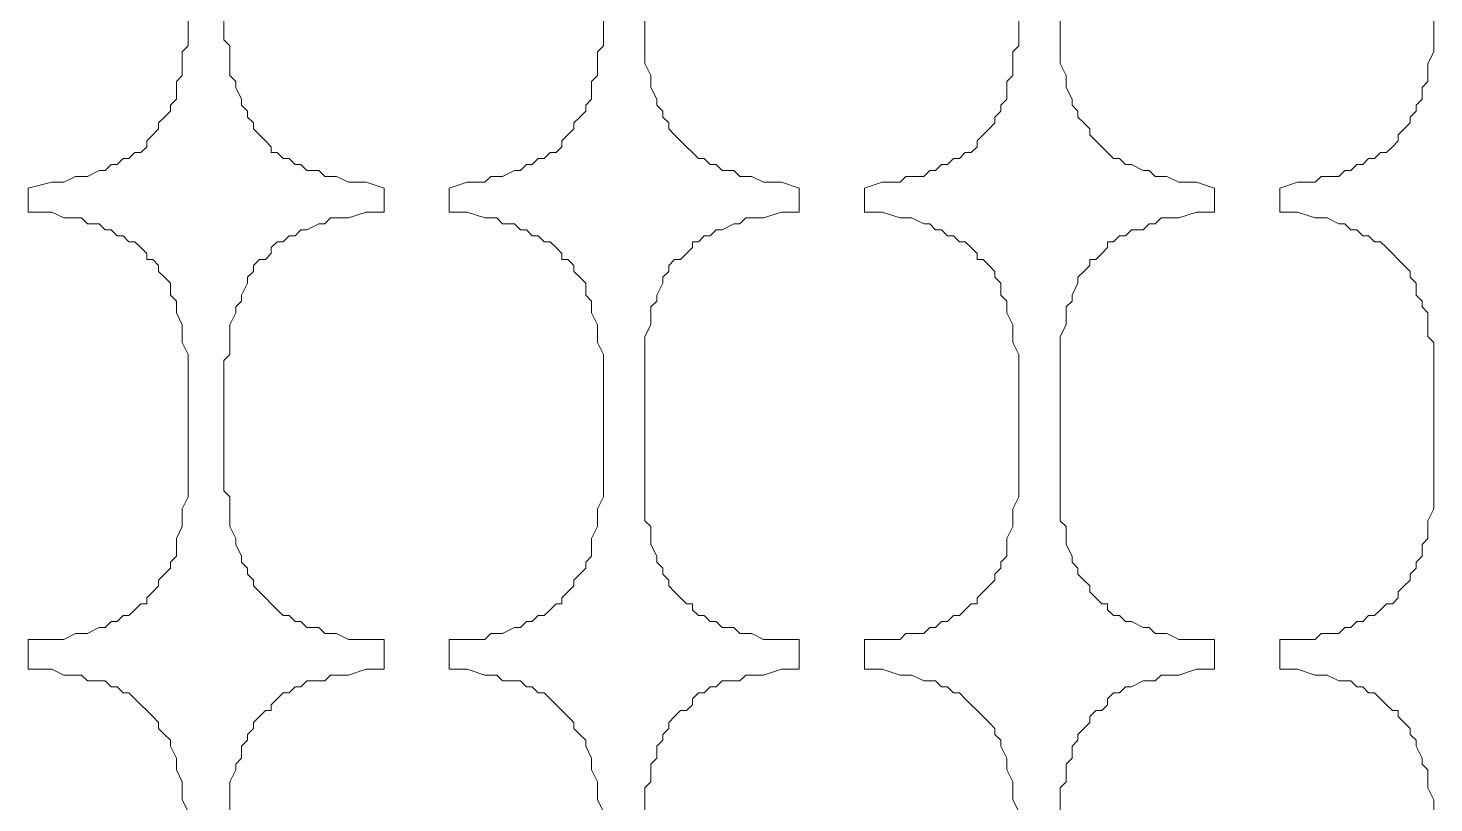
# Model space of a CAD drawing. Extents: x -66030 to 95157, y -13132 to 45879.
# Drawn here: x 20789 to 21715, y 26971 to 27481 of the extents above; entities that cross this region are included whole.
import ezdxf

# ---------------------------------------------------------------- set-up
doc = ezdxf.new("R2010")
doc.units = 0
doc.header["$LTSCALE"] = 100
doc.header["$MEASUREMENT"] = 0
doc.layers.get('0').update_dxf_attribs({"linetype": 'CONTINUOUS'})

msp = doc.modelspace()

# ---------------------------------------------------------------- linework, layer by layer
at = {"lineweight": 0}
for points in [[(20894.38, 26965.76), (20890.47, 26973.57), (20890.47, 26981.39), (20890.47, 26985.29), (20886.57, 26993.1), (20886.57, 26997.01), (20886.57, 27000.92), (20882.66, 27008.73), (20882.66, 27012.63), (20878.76, 27016.54), (20874.85, 27020.45), (20874.85, 27024.35), (20870.95, 27028.26), (20867.04, 27032.16), (20867.04, 27032.16), (20863.13, 27036.07), (20859.23, 27039.98), (20855.32, 27043.88), (20851.42, 27043.88), (20847.51, 27047.79), (20843.6, 27047.79), (20839.7, 27051.69), (20835.79, 27051.69), (20827.98, 27051.69), (20824.07, 27055.6), (20820.17, 27055.6), (20812.36, 27055.6), (20804.54, 27059.51), (20788.92, 27059.51), (20788.92, 27079.04), (20804.54, 27079.04), (20812.36, 27079.04), (20820.17, 27082.94), (20824.07, 27082.94), (20827.98, 27082.94), (20835.79, 27086.85), (20839.7, 27086.85), (20843.6, 27090.75), (20847.51, 27090.75), (20851.42, 27094.66), (20855.32, 27094.66), (20859.23, 27098.57), (20863.13, 27102.47), (20867.04, 27102.47), (20867.04, 27106.38), (20870.95, 27110.28), (20874.85, 27114.19), (20874.85, 27118.09), (20878.76, 27122), (20882.66, 27125.91), (20882.66, 27129.81), (20886.57, 27133.72), (20886.57, 27141.53), (20886.57, 27145.44), (20890.47, 27153.25), (20890.47, 27157.15), (20890.47, 27164.97), (20894.38, 27172.78), (20894.38, 27176.68), (20894.38, 27262.62), (20894.38, 27266.52), (20890.47, 27274.33), (20890.47, 27278.24), (20890.47, 27286.05), (20886.57, 27293.86), (20886.57, 27297.77), (20886.57, 27301.68), (20882.66, 27305.58), (20882.66, 27313.39), (20878.76, 27317.3), (20874.85, 27321.21), (20874.85, 27325.11), (20870.95, 27329.02), (20867.04, 27329.02), (20867.04, 27332.92), (20863.13, 27336.83), (20859.23, 27340.74), (20855.32, 27340.74), (20851.42, 27344.64), (20847.51, 27344.64), (20843.6, 27348.55), (20839.7, 27348.55), (20835.79, 27352.45), (20827.98, 27352.45), (20824.07, 27356.36), (20820.17, 27356.36), (20812.36, 27356.36), (20804.54, 27360.26), (20788.92, 27360.26), (20788.92, 27375.89), (20804.54, 27379.79), (20812.36, 27379.79), (20820.17, 27383.7), (20824.07, 27383.7), (20827.98, 27383.7), (20835.79, 27387.61), (20839.7, 27387.61), (20843.6, 27391.51), (20847.51, 27391.51), (20851.42, 27395.42), (20855.32, 27395.42), (20859.23, 27399.32), (20863.13, 27399.32), (20867.04, 27403.23), (20867.04, 27407.14), (20870.95, 27411.04), (20874.85, 27414.95), (20874.85, 27418.85), (20878.76, 27422.76), (20882.66, 27426.67), (20882.66, 27430.57), (20886.57, 27434.48), (20886.57, 27442.29), (20886.57, 27446.2), (20890.47, 27450.1), (20890.47, 27457.91), (20890.47, 27465.73), (20894.38, 27469.63), (20894.38, 27473.54), (20894.38, 27563.38)], [(20894.38, 26965.76), (20890.47, 26973.57), (20890.47, 26981.39), (20890.47, 26985.29), (20886.57, 26993.1), (20886.57, 26997.01), (20886.57, 27000.92), (20882.66, 27008.73), (20882.66, 27012.63), (20878.76, 27016.54), (20874.85, 27020.45), (20874.85, 27024.35), (20870.95, 27028.26), (20867.04, 27032.16), (20867.04, 27032.16), (20863.13, 27036.07), (20859.23, 27039.98), (20855.32, 27043.88), (20851.42, 27043.88), (20847.51, 27047.79), (20843.6, 27047.79), (20839.7, 27051.69), (20835.79, 27051.69), (20827.98, 27051.69), (20824.07, 27055.6), (20820.17, 27055.6), (20812.36, 27055.6), (20804.54, 27059.51), (20788.92, 27059.51), (20788.92, 27079.04), (20804.54, 27079.04), (20812.36, 27079.04), (20820.17, 27082.94), (20824.07, 27082.94), (20827.98, 27082.94), (20835.79, 27086.85), (20839.7, 27086.85), (20843.6, 27090.75), (20847.51, 27090.75), (20851.42, 27094.66), (20855.32, 27094.66), (20859.23, 27098.57), (20863.13, 27102.47), (20867.04, 27102.47), (20867.04, 27106.38), (20870.95, 27110.28), (20874.85, 27114.19), (20874.85, 27118.09), (20878.76, 27122), (20882.66, 27125.91), (20882.66, 27129.81), (20886.57, 27133.72), (20886.57, 27141.53), (20886.57, 27145.44), (20890.47, 27153.25), (20890.47, 27157.15), (20890.47, 27164.97), (20894.38, 27172.78), (20894.38, 27176.68), (20894.38, 27262.62), (20894.38, 27266.52), (20890.47, 27274.33), (20890.47, 27278.24), (20890.47, 27286.05), (20886.57, 27293.86), (20886.57, 27297.77), (20886.57, 27301.68), (20882.66, 27305.58), (20882.66, 27313.39), (20878.76, 27317.3), (20874.85, 27321.21), (20874.85, 27325.11), (20870.95, 27329.02), (20867.04, 27329.02), (20867.04, 27332.92), (20863.13, 27336.83), (20859.23, 27340.74), (20855.32, 27340.74), (20851.42, 27344.64), (20847.51, 27344.64), (20843.6, 27348.55), (20839.7, 27348.55), (20835.79, 27352.45), (20827.98, 27352.45), (20824.07, 27356.36), (20820.17, 27356.36), (20812.36, 27356.36), (20804.54, 27360.26), (20788.92, 27360.26), (20788.92, 27375.89), (20804.54, 27379.79), (20812.36, 27379.79), (20820.17, 27383.7), (20824.07, 27383.7), (20827.98, 27383.7), (20835.79, 27387.61), (20839.7, 27387.61), (20843.6, 27391.51), (20847.51, 27391.51), (20851.42, 27395.42), (20855.32, 27395.42), (20859.23, 27399.32), (20863.13, 27399.32), (20867.04, 27403.23), (20867.04, 27407.14), (20870.95, 27411.04), (20874.85, 27414.95), (20874.85, 27418.85), (20878.76, 27422.76), (20882.66, 27426.67), (20882.66, 27430.57), (20886.57, 27434.48), (20886.57, 27442.29), (20886.57, 27446.2), (20890.47, 27450.1), (20890.47, 27457.91), (20890.47, 27465.73), (20894.38, 27469.63), (20894.38, 27473.54), (20894.38, 27563.38)], [(20917.82, 27563.38), (20917.82, 27473.54), (20921.72, 27469.63), (20921.72, 27465.73), (20921.72, 27457.91), (20921.72, 27450.1), (20925.63, 27446.2), (20925.63, 27442.29), (20929.53, 27434.48), (20929.53, 27430.57), (20933.44, 27426.67), (20933.44, 27422.76), (20937.35, 27418.85), (20937.35, 27414.95), (20941.25, 27411.04), (20945.16, 27407.14), (20949.06, 27403.23), (20949.06, 27399.32), (20952.97, 27399.32), (20956.88, 27395.42), (20960.78, 27395.42), (20964.69, 27391.51), (20968.59, 27391.51), (20972.5, 27387.61), (20980.31, 27387.61), (20984.22, 27383.7), (20988.12, 27383.7), (20992.03, 27383.7), (20999.84, 27379.79), (21011.56, 27379.79), (21023.28, 27375.89), (21023.28, 27360.26), (21011.56, 27360.26), (20999.84, 27356.36), (20992.03, 27356.36), (20988.12, 27356.36), (20984.22, 27352.45), (20980.31, 27352.45), (20972.5, 27348.55), (20968.59, 27348.55), (20964.69, 27344.64), (20960.78, 27344.64), (20956.88, 27340.74), (20952.97, 27340.74), (20949.06, 27336.83), (20949.06, 27332.92), (20945.16, 27329.02), (20941.25, 27329.02), (20937.35, 27325.11), (20937.35, 27321.21), (20933.44, 27317.3), (20933.44, 27313.39), (20929.53, 27305.58), (20929.53, 27301.68), (20925.63, 27297.77), (20925.63, 27293.86), (20921.72, 27286.05), (20921.72, 27278.24), (20921.72, 27274.33), (20921.72, 27266.52), (20917.82, 27262.62), (20917.82, 27176.68), (20921.72, 27172.78), (20921.72, 27164.97), (20921.72, 27157.15), (20921.72, 27153.25), (20925.63, 27145.44), (20925.63, 27141.53), (20929.53, 27133.72), (20929.53, 27129.81), (20933.44, 27125.91), (20933.44, 27122), (20937.35, 27118.09), (20937.35, 27114.19), (20941.25, 27110.28), (20945.16, 27106.38), (20949.06, 27102.47), (20949.06, 27102.47), (20952.97, 27098.57), (20956.88, 27094.66), (20960.78, 27094.66), (20964.69, 27090.75), (20968.59, 27090.75), (20972.5, 27086.85), (20980.31, 27086.85), (20984.22, 27082.94), (20988.12, 27082.94), (20992.03, 27082.94), (20999.84, 27079.04), (21011.56, 27079.04), (21023.28, 27079.04), (21023.28, 27059.51), (21011.56, 27059.51), (20999.84, 27055.6), (20992.03, 27055.6), (20988.12, 27055.6), (20984.22, 27051.69), (20980.31, 27051.69), (20972.5, 27051.69), (20968.59, 27047.79), (20964.69, 27047.79), (20960.78, 27043.88), (20956.88, 27043.88), (20952.97, 27039.98), (20949.06, 27036.07), (20949.06, 27032.16), (20945.16, 27032.16), (20941.25, 27028.26), (20937.35, 27024.35), (20937.35, 27020.45), (20933.44, 27016.54), (20933.44, 27012.63), (20929.53, 27008.73), (20929.53, 27000.92), (20925.63, 26997.01), (20925.63, 26993.1), (20921.72, 26985.29), (20921.72, 26981.39), (20921.72, 26973.57), (20921.72, 26965.76)], [(20917.82, 27563.38), (20917.82, 27473.54), (20921.72, 27469.63), (20921.72, 27465.73), (20921.72, 27457.91), (20921.72, 27450.1), (20925.63, 27446.2), (20925.63, 27442.29), (20929.53, 27434.48), (20929.53, 27430.57), (20933.44, 27426.67), (20933.44, 27422.76), (20937.35, 27418.85), (20937.35, 27414.95), (20941.25, 27411.04), (20945.16, 27407.14), (20949.06, 27403.23), (20949.06, 27399.32), (20952.97, 27399.32), (20956.88, 27395.42), (20960.78, 27395.42), (20964.69, 27391.51), (20968.59, 27391.51), (20972.5, 27387.61), (20980.31, 27387.61), (20984.22, 27383.7), (20988.12, 27383.7), (20992.03, 27383.7), (20999.84, 27379.79), (21011.56, 27379.79), (21023.28, 27375.89), (21023.28, 27360.26), (21011.56, 27360.26), (20999.84, 27356.36), (20992.03, 27356.36), (20988.12, 27356.36), (20984.22, 27352.45), (20980.31, 27352.45), (20972.5, 27348.55), (20968.59, 27348.55), (20964.69, 27344.64), (20960.78, 27344.64), (20956.88, 27340.74), (20952.97, 27340.74), (20949.06, 27336.83), (20949.06, 27332.92), (20945.16, 27329.02), (20941.25, 27329.02), (20937.35, 27325.11), (20937.35, 27321.21), (20933.44, 27317.3), (20933.44, 27313.39), (20929.53, 27305.58), (20929.53, 27301.68), (20925.63, 27297.77), (20925.63, 27293.86), (20921.72, 27286.05), (20921.72, 27278.24), (20921.72, 27274.33), (20921.72, 27266.52), (20917.82, 27262.62), (20917.82, 27176.68), (20921.72, 27172.78), (20921.72, 27164.97), (20921.72, 27157.15), (20921.72, 27153.25), (20925.63, 27145.44), (20925.63, 27141.53), (20929.53, 27133.72), (20929.53, 27129.81), (20933.44, 27125.91), (20933.44, 27122), (20937.35, 27118.09), (20937.35, 27114.19), (20941.25, 27110.28), (20945.16, 27106.38), (20949.06, 27102.47), (20949.06, 27102.47), (20952.97, 27098.57), (20956.88, 27094.66), (20960.78, 27094.66), (20964.69, 27090.75), (20968.59, 27090.75), (20972.5, 27086.85), (20980.31, 27086.85), (20984.22, 27082.94), (20988.12, 27082.94), (20992.03, 27082.94), (20999.84, 27079.04), (21011.56, 27079.04), (21023.28, 27079.04), (21023.28, 27059.51), (21011.56, 27059.51), (20999.84, 27055.6), (20992.03, 27055.6), (20988.12, 27055.6), (20984.22, 27051.69), (20980.31, 27051.69), (20972.5, 27051.69), (20968.59, 27047.79), (20964.69, 27047.79), (20960.78, 27043.88), (20956.88, 27043.88), (20952.97, 27039.98), (20949.06, 27036.07), (20949.06, 27032.16), (20945.16, 27032.16), (20941.25, 27028.26), (20937.35, 27024.35), (20937.35, 27020.45), (20933.44, 27016.54), (20933.44, 27012.63), (20929.53, 27008.73), (20929.53, 27000.92), (20925.63, 26997.01), (20925.63, 26993.1), (20921.72, 26985.29), (20921.72, 26981.39), (20921.72, 26973.57), (20921.72, 26965.76)], [(21167.8, 26965.76), (21163.89, 26973.57), (21163.89, 26981.39), (21163.89, 26985.29), (21159.99, 26993.1), (21159.99, 26997.01), (21159.99, 27000.92), (21156.08, 27008.73), (21156.08, 27012.63), (21152.17, 27016.54), (21148.27, 27020.45), (21148.27, 27024.35), (21144.36, 27028.26), (21140.46, 27032.16), (21140.46, 27032.16), (21136.55, 27036.07), (21132.64, 27039.98), (21128.74, 27043.88), (21124.83, 27043.88), (21120.93, 27047.79), (21117.02, 27047.79), (21113.12, 27051.69), (21109.21, 27051.69), (21101.4, 27051.69), (21097.49, 27055.6), (21093.59, 27055.6), (21089.68, 27055.6), (21077.96, 27059.51), (21066.24, 27059.51), (21066.24, 27079.04), (21077.96, 27079.04), (21089.68, 27079.04), (21093.59, 27082.94), (21097.49, 27082.94), (21101.4, 27082.94), (21109.21, 27086.85), (21113.12, 27086.85), (21117.02, 27090.75), (21120.93, 27090.75), (21124.83, 27094.66), (21128.74, 27094.66), (21132.64, 27098.57), (21136.55, 27102.47), (21140.46, 27102.47), (21140.46, 27106.38), (21144.36, 27110.28), (21148.27, 27114.19), (21148.27, 27118.09), (21152.17, 27122), (21156.08, 27125.91), (21156.08, 27129.81), (21159.99, 27133.72), (21159.99, 27141.53), (21159.99, 27145.44), (21163.89, 27153.25), (21163.89, 27157.15), (21163.89, 27164.97), (21167.8, 27172.78), (21167.8, 27176.68), (21167.8, 27262.62), (21167.8, 27266.52), (21163.89, 27274.33), (21163.89, 27278.24), (21163.89, 27286.05), (21159.99, 27293.86), (21159.99, 27297.77), (21159.99, 27301.68), (21156.08, 27305.58), (21156.08, 27313.39), (21152.17, 27317.3), (21148.27, 27321.21), (21148.27, 27325.11), (21144.36, 27329.02), (21140.46, 27329.02), (21140.46, 27332.92), (21136.55, 27336.83), (21132.64, 27340.74), (21128.74, 27340.74), (21124.83, 27344.64), (21120.93, 27344.64), (21117.02, 27348.55), (21113.12, 27348.55), (21109.21, 27352.45), (21101.4, 27352.45), (21097.49, 27356.36), (21093.59, 27356.36), (21089.68, 27356.36), (21077.96, 27360.26), (21066.24, 27360.26), (21066.24, 27375.89), (21077.96, 27379.79), (21089.68, 27379.79), (21093.59, 27383.7), (21097.49, 27383.7), (21101.4, 27383.7), (21109.21, 27387.61), (21113.12, 27387.61), (21117.02, 27391.51), (21120.93, 27391.51), (21124.83, 27395.42), (21128.74, 27395.42), (21132.64, 27399.32), (21136.55, 27399.32), (21140.46, 27403.23), (21140.46, 27407.14), (21144.36, 27411.04), (21148.27, 27414.95), (21148.27, 27418.85), (21152.17, 27422.76), (21156.08, 27426.67), (21156.08, 27430.57), (21159.99, 27434.48), (21159.99, 27442.29), (21159.99, 27446.2), (21163.89, 27450.1), (21163.89, 27457.91), (21163.89, 27465.73), (21167.8, 27469.63), (21167.8, 27473.54), (21167.8, 27563.38)], [(21167.8, 26965.76), (21163.89, 26973.57), (21163.89, 26981.39), (21163.89, 26985.29), (21159.99, 26993.1), (21159.99, 26997.01), (21159.99, 27000.92), (21156.08, 27008.73), (21156.08, 27012.63), (21152.17, 27016.54), (21148.27, 27020.45), (21148.27, 27024.35), (21144.36, 27028.26), (21140.46, 27032.16), (21140.46, 27032.16), (21136.55, 27036.07), (21132.64, 27039.98), (21128.74, 27043.88), (21124.83, 27043.88), (21120.93, 27047.79), (21117.02, 27047.79), (21113.12, 27051.69), (21109.21, 27051.69), (21101.4, 27051.69), (21097.49, 27055.6), (21093.59, 27055.6), (21089.68, 27055.6), (21077.96, 27059.51), (21066.24, 27059.51), (21066.24, 27079.04), (21077.96, 27079.04), (21089.68, 27079.04), (21093.59, 27082.94), (21097.49, 27082.94), (21101.4, 27082.94), (21109.21, 27086.85), (21113.12, 27086.85), (21117.02, 27090.75), (21120.93, 27090.75), (21124.83, 27094.66), (21128.74, 27094.66), (21132.64, 27098.57), (21136.55, 27102.47), (21140.46, 27102.47), (21140.46, 27106.38), (21144.36, 27110.28), (21148.27, 27114.19), (21148.27, 27118.09), (21152.17, 27122), (21156.08, 27125.91), (21156.08, 27129.81), (21159.99, 27133.72), (21159.99, 27141.53), (21159.99, 27145.44), (21163.89, 27153.25), (21163.89, 27157.15), (21163.89, 27164.97), (21167.8, 27172.78), (21167.8, 27176.68), (21167.8, 27262.62), (21167.8, 27266.52), (21163.89, 27274.33), (21163.89, 27278.24), (21163.89, 27286.05), (21159.99, 27293.86), (21159.99, 27297.77), (21159.99, 27301.68), (21156.08, 27305.58), (21156.08, 27313.39), (21152.17, 27317.3), (21148.27, 27321.21), (21148.27, 27325.11), (21144.36, 27329.02), (21140.46, 27329.02), (21140.46, 27332.92), (21136.55, 27336.83), (21132.64, 27340.74), (21128.74, 27340.74), (21124.83, 27344.64), (21120.93, 27344.64), (21117.02, 27348.55), (21113.12, 27348.55), (21109.21, 27352.45), (21101.4, 27352.45), (21097.49, 27356.36), (21093.59, 27356.36), (21089.68, 27356.36), (21077.96, 27360.26), (21066.24, 27360.26), (21066.24, 27375.89), (21077.96, 27379.79), (21089.68, 27379.79), (21093.59, 27383.7), (21097.49, 27383.7), (21101.4, 27383.7), (21109.21, 27387.61), (21113.12, 27387.61), (21117.02, 27391.51), (21120.93, 27391.51), (21124.83, 27395.42), (21128.74, 27395.42), (21132.64, 27399.32), (21136.55, 27399.32), (21140.46, 27403.23), (21140.46, 27407.14), (21144.36, 27411.04), (21148.27, 27414.95), (21148.27, 27418.85), (21152.17, 27422.76), (21156.08, 27426.67), (21156.08, 27430.57), (21159.99, 27434.48), (21159.99, 27442.29), (21159.99, 27446.2), (21163.89, 27450.1), (21163.89, 27457.91), (21163.89, 27465.73), (21167.8, 27469.63), (21167.8, 27473.54), (21167.8, 27563.38)], [(21195.14, 27563.38), (21195.14, 27473.54), (21195.14, 27469.63), (21195.14, 27465.73), (21195.14, 27457.91), (21199.05, 27450.1), (21199.05, 27446.2), (21199.05, 27442.29), (21202.95, 27434.48), (21202.95, 27430.57), (21206.86, 27426.67), (21206.86, 27422.76), (21210.76, 27418.85), (21210.76, 27414.95), (21214.67, 27411.04), (21218.58, 27407.14), (21222.48, 27403.23), (21226.39, 27399.32), (21226.39, 27399.32), (21230.29, 27395.42), (21234.2, 27395.42), (21238.11, 27391.51), (21242.01, 27391.51), (21245.92, 27387.61), (21253.73, 27387.61), (21257.64, 27383.7), (21261.54, 27383.7), (21265.45, 27383.7), (21273.26, 27379.79), (21284.98, 27379.79), (21296.7, 27375.89), (21296.7, 27360.26), (21284.98, 27360.26), (21273.26, 27356.36), (21265.45, 27356.36), (21261.54, 27356.36), (21257.64, 27352.45), (21253.73, 27352.45), (21245.92, 27348.55), (21242.01, 27348.55), (21238.11, 27344.64), (21234.2, 27344.64), (21230.29, 27340.74), (21226.39, 27340.74), (21226.39, 27336.83), (21222.48, 27332.92), (21218.58, 27329.02), (21214.67, 27329.02), (21210.76, 27325.11), (21210.76, 27321.21), (21206.86, 27317.3), (21206.86, 27313.39), (21202.95, 27305.58), (21202.95, 27301.68), (21199.05, 27297.77), (21199.05, 27293.86), (21199.05, 27286.05), (21195.14, 27278.24), (21195.14, 27274.33), (21195.14, 27266.52), (21195.14, 27262.62), (21195.14, 27176.68), (21195.14, 27172.78), (21195.14, 27164.97), (21195.14, 27157.15), (21199.05, 27153.25), (21199.05, 27145.44), (21199.05, 27141.53), (21202.95, 27133.72), (21202.95, 27129.81), (21206.86, 27125.91), (21206.86, 27122), (21210.76, 27118.09), (21210.76, 27114.19), (21214.67, 27110.28), (21218.58, 27106.38), (21222.48, 27102.47), (21226.39, 27102.47), (21226.39, 27098.57), (21230.29, 27094.66), (21234.2, 27094.66), (21238.11, 27090.75), (21242.01, 27090.75), (21245.92, 27086.85), (21253.73, 27086.85), (21257.64, 27082.94), (21261.54, 27082.94), (21265.45, 27082.94), (21273.26, 27079.04), (21284.98, 27079.04), (21296.7, 27079.04), (21296.7, 27059.51), (21284.98, 27059.51), (21273.26, 27055.6), (21265.45, 27055.6), (21261.54, 27055.6), (21257.64, 27051.69), (21253.73, 27051.69), (21245.92, 27051.69), (21242.01, 27047.79), (21238.11, 27047.79), (21234.2, 27043.88), (21230.29, 27043.88), (21226.39, 27039.98), (21226.39, 27036.07), (21222.48, 27032.16), (21218.58, 27032.16), (21214.67, 27028.26), (21210.76, 27024.35), (21210.76, 27020.45), (21206.86, 27016.54), (21206.86, 27012.63), (21202.95, 27008.73), (21202.95, 27000.92), (21199.05, 26997.01), (21199.05, 26993.1), (21199.05, 26985.29), (21195.14, 26981.39), (21195.14, 26973.57), (21195.14, 26965.76)], [(21195.14, 27563.38), (21195.14, 27473.54), (21195.14, 27469.63), (21195.14, 27465.73), (21195.14, 27457.91), (21199.05, 27450.1), (21199.05, 27446.2), (21199.05, 27442.29), (21202.95, 27434.48), (21202.95, 27430.57), (21206.86, 27426.67), (21206.86, 27422.76), (21210.76, 27418.85), (21210.76, 27414.95), (21214.67, 27411.04), (21218.58, 27407.14), (21222.48, 27403.23), (21226.39, 27399.32), (21226.39, 27399.32), (21230.29, 27395.42), (21234.2, 27395.42), (21238.11, 27391.51), (21242.01, 27391.51), (21245.92, 27387.61), (21253.73, 27387.61), (21257.64, 27383.7), (21261.54, 27383.7), (21265.45, 27383.7), (21273.26, 27379.79), (21284.98, 27379.79), (21296.7, 27375.89), (21296.7, 27360.26), (21284.98, 27360.26), (21273.26, 27356.36), (21265.45, 27356.36), (21261.54, 27356.36), (21257.64, 27352.45), (21253.73, 27352.45), (21245.92, 27348.55), (21242.01, 27348.55), (21238.11, 27344.64), (21234.2, 27344.64), (21230.29, 27340.74), (21226.39, 27340.74), (21226.39, 27336.83), (21222.48, 27332.92), (21218.58, 27329.02), (21214.67, 27329.02), (21210.76, 27325.11), (21210.76, 27321.21), (21206.86, 27317.3), (21206.86, 27313.39), (21202.95, 27305.58), (21202.95, 27301.68), (21199.05, 27297.77), (21199.05, 27293.86), (21199.05, 27286.05), (21195.14, 27278.24), (21195.14, 27274.33), (21195.14, 27266.52), (21195.14, 27262.62), (21195.14, 27176.68), (21195.14, 27172.78), (21195.14, 27164.97), (21195.14, 27157.15), (21199.05, 27153.25), (21199.05, 27145.44), (21199.05, 27141.53), (21202.95, 27133.72), (21202.95, 27129.81), (21206.86, 27125.91), (21206.86, 27122), (21210.76, 27118.09), (21210.76, 27114.19), (21214.67, 27110.28), (21218.58, 27106.38), (21222.48, 27102.47), (21226.39, 27102.47), (21226.39, 27098.57), (21230.29, 27094.66), (21234.2, 27094.66), (21238.11, 27090.75), (21242.01, 27090.75), (21245.92, 27086.85), (21253.73, 27086.85), (21257.64, 27082.94), (21261.54, 27082.94), (21265.45, 27082.94), (21273.26, 27079.04), (21284.98, 27079.04), (21296.7, 27079.04), (21296.7, 27059.51), (21284.98, 27059.51), (21273.26, 27055.6), (21265.45, 27055.6), (21261.54, 27055.6), (21257.64, 27051.69), (21253.73, 27051.69), (21245.92, 27051.69), (21242.01, 27047.79), (21238.11, 27047.79), (21234.2, 27043.88), (21230.29, 27043.88), (21226.39, 27039.98), (21226.39, 27036.07), (21222.48, 27032.16), (21218.58, 27032.16), (21214.67, 27028.26), (21210.76, 27024.35), (21210.76, 27020.45), (21206.86, 27016.54), (21206.86, 27012.63), (21202.95, 27008.73), (21202.95, 27000.92), (21199.05, 26997.01), (21199.05, 26993.1), (21199.05, 26985.29), (21195.14, 26981.39), (21195.14, 26973.57), (21195.14, 26965.76)], [(21441.22, 26965.76), (21437.31, 26973.57), (21437.31, 26981.39), (21437.31, 26985.29), (21433.4, 26993.1), (21433.4, 26997.01), (21433.4, 27000.92), (21429.5, 27008.73), (21429.5, 27012.63), (21425.59, 27016.54), (21425.59, 27020.45), (21421.69, 27024.35), (21417.78, 27028.26), (21413.87, 27032.16), (21413.87, 27032.16), (21409.97, 27036.07), (21406.06, 27039.98), (21402.16, 27043.88), (21398.25, 27043.88), (21394.34, 27047.79), (21390.44, 27047.79), (21386.53, 27051.69), (21382.63, 27051.69), (21378.72, 27051.69), (21370.91, 27055.6), (21367, 27055.6), (21363.1, 27055.6), (21351.38, 27059.51), (21339.66, 27059.51), (21339.66, 27079.04), (21351.38, 27079.04), (21363.1, 27079.04), (21367, 27082.94), (21370.91, 27082.94), (21378.72, 27082.94), (21382.63, 27086.85), (21386.53, 27086.85), (21390.44, 27090.75), (21394.34, 27090.75), (21398.25, 27094.66), (21402.16, 27094.66), (21406.06, 27098.57), (21409.97, 27102.47), (21413.87, 27102.47), (21413.87, 27106.38), (21417.78, 27110.28), (21421.69, 27114.19), (21425.59, 27118.09), (21425.59, 27122), (21429.5, 27125.91), (21429.5, 27129.81), (21433.4, 27133.72), (21433.4, 27141.53), (21433.4, 27145.44), (21437.31, 27153.25), (21437.31, 27157.15), (21437.31, 27164.97), (21441.22, 27172.78), (21441.22, 27176.68), (21441.22, 27262.62), (21441.22, 27266.52), (21437.31, 27274.33), (21437.31, 27278.24), (21437.31, 27286.05), (21433.4, 27293.86), (21433.4, 27297.77), (21433.4, 27301.68), (21429.5, 27305.58), (21429.5, 27313.39), (21425.59, 27317.3), (21425.59, 27321.21), (21421.69, 27325.11), (21417.78, 27329.02), (21413.87, 27329.02), (21413.87, 27332.92), (21409.97, 27336.83), (21406.06, 27340.74), (21402.16, 27340.74), (21398.25, 27344.64), (21394.34, 27344.64), (21390.44, 27348.55), (21386.53, 27348.55), (21382.63, 27352.45), (21378.72, 27352.45), (21370.91, 27356.36), (21367, 27356.36), (21363.1, 27356.36), (21351.38, 27360.26), (21339.66, 27360.26), (21339.66, 27375.89), (21351.38, 27379.79), (21363.1, 27379.79), (21367, 27383.7), (21370.91, 27383.7), (21378.72, 27383.7), (21382.63, 27387.61), (21386.53, 27387.61), (21390.44, 27391.51), (21394.34, 27391.51), (21398.25, 27395.42), (21402.16, 27395.42), (21406.06, 27399.32), (21409.97, 27399.32), (21413.87, 27403.23), (21413.87, 27407.14), (21417.78, 27411.04), (21421.69, 27414.95), (21425.59, 27418.85), (21425.59, 27422.76), (21429.5, 27426.67), (21429.5, 27430.57), (21433.4, 27434.48), (21433.4, 27442.29), (21433.4, 27446.2), (21437.31, 27450.1), (21437.31, 27457.91), (21437.31, 27465.73), (21441.22, 27469.63), (21441.22, 27473.54), (21441.22, 27563.38)], [(21441.22, 26965.76), (21437.31, 26973.57), (21437.31, 26981.39), (21437.31, 26985.29), (21433.4, 26993.1), (21433.4, 26997.01), (21433.4, 27000.92), (21429.5, 27008.73), (21429.5, 27012.63), (21425.59, 27016.54), (21425.59, 27020.45), (21421.69, 27024.35), (21417.78, 27028.26), (21413.87, 27032.16), (21413.87, 27032.16), (21409.97, 27036.07), (21406.06, 27039.98), (21402.16, 27043.88), (21398.25, 27043.88), (21394.34, 27047.79), (21390.44, 27047.79), (21386.53, 27051.69), (21382.63, 27051.69), (21378.72, 27051.69), (21370.91, 27055.6), (21367, 27055.6), (21363.1, 27055.6), (21351.38, 27059.51), (21339.66, 27059.51), (21339.66, 27079.04), (21351.38, 27079.04), (21363.1, 27079.04), (21367, 27082.94), (21370.91, 27082.94), (21378.72, 27082.94), (21382.63, 27086.85), (21386.53, 27086.85), (21390.44, 27090.75), (21394.34, 27090.75), (21398.25, 27094.66), (21402.16, 27094.66), (21406.06, 27098.57), (21409.97, 27102.47), (21413.87, 27102.47), (21413.87, 27106.38), (21417.78, 27110.28), (21421.69, 27114.19), (21425.59, 27118.09), (21425.59, 27122), (21429.5, 27125.91), (21429.5, 27129.81), (21433.4, 27133.72), (21433.4, 27141.53), (21433.4, 27145.44), (21437.31, 27153.25), (21437.31, 27157.15), (21437.31, 27164.97), (21441.22, 27172.78), (21441.22, 27176.68), (21441.22, 27262.62), (21441.22, 27266.52), (21437.31, 27274.33), (21437.31, 27278.24), (21437.31, 27286.05), (21433.4, 27293.86), (21433.4, 27297.77), (21433.4, 27301.68), (21429.5, 27305.58), (21429.5, 27313.39), (21425.59, 27317.3), (21425.59, 27321.21), (21421.69, 27325.11), (21417.78, 27329.02), (21413.87, 27329.02), (21413.87, 27332.92), (21409.97, 27336.83), (21406.06, 27340.74), (21402.16, 27340.74), (21398.25, 27344.64), (21394.34, 27344.64), (21390.44, 27348.55), (21386.53, 27348.55), (21382.63, 27352.45), (21378.72, 27352.45), (21370.91, 27356.36), (21367, 27356.36), (21363.1, 27356.36), (21351.38, 27360.26), (21339.66, 27360.26), (21339.66, 27375.89), (21351.38, 27379.79), (21363.1, 27379.79), (21367, 27383.7), (21370.91, 27383.7), (21378.72, 27383.7), (21382.63, 27387.61), (21386.53, 27387.61), (21390.44, 27391.51), (21394.34, 27391.51), (21398.25, 27395.42), (21402.16, 27395.42), (21406.06, 27399.32), (21409.97, 27399.32), (21413.87, 27403.23), (21413.87, 27407.14), (21417.78, 27411.04), (21421.69, 27414.95), (21425.59, 27418.85), (21425.59, 27422.76), (21429.5, 27426.67), (21429.5, 27430.57), (21433.4, 27434.48), (21433.4, 27442.29), (21433.4, 27446.2), (21437.31, 27450.1), (21437.31, 27457.91), (21437.31, 27465.73), (21441.22, 27469.63), (21441.22, 27473.54), (21441.22, 27563.38)], [(21468.56, 27563.38), (21468.56, 27473.54), (21468.56, 27469.63), (21468.56, 27465.73), (21468.56, 27457.91), (21472.46, 27450.1), (21472.46, 27446.2), (21472.46, 27442.29), (21476.37, 27434.48), (21476.37, 27430.57), (21480.28, 27426.67), (21480.28, 27422.76), (21484.18, 27418.85), (21488.09, 27414.95), (21488.09, 27411.04), (21491.99, 27407.14), (21495.9, 27403.23), (21499.81, 27399.32), (21499.81, 27399.32), (21503.71, 27395.42), (21507.62, 27395.42), (21511.52, 27391.51), (21515.43, 27391.51), (21523.24, 27387.61), (21527.15, 27387.61), (21531.05, 27383.7), (21534.96, 27383.7), (21538.87, 27383.7), (21546.68, 27379.79), (21558.4, 27379.79), (21570.11, 27375.89), (21570.11, 27360.26), (21558.4, 27360.26), (21546.68, 27356.36), (21538.87, 27356.36), (21534.96, 27356.36), (21531.05, 27352.45), (21527.15, 27352.45), (21523.24, 27348.55), (21515.43, 27348.55), (21511.52, 27344.64), (21507.62, 27344.64), (21503.71, 27340.74), (21499.81, 27340.74), (21499.81, 27336.83), (21495.9, 27332.92), (21491.99, 27329.02), (21488.09, 27329.02), (21488.09, 27325.11), (21484.18, 27321.21), (21480.28, 27317.3), (21480.28, 27313.39), (21476.37, 27305.58), (21476.37, 27301.68), (21472.46, 27297.77), (21472.46, 27293.86), (21472.46, 27286.05), (21468.56, 27278.24), (21468.56, 27274.33), (21468.56, 27266.52), (21468.56, 27262.62), (21468.56, 27176.68), (21468.56, 27172.78), (21468.56, 27164.97), (21468.56, 27157.15), (21472.46, 27153.25), (21472.46, 27145.44), (21472.46, 27141.53), (21476.37, 27133.72), (21476.37, 27129.81), (21480.28, 27125.91), (21480.28, 27122), (21484.18, 27118.09), (21488.09, 27114.19), (21488.09, 27110.28), (21491.99, 27106.38), (21495.9, 27102.47), (21499.81, 27102.47), (21499.81, 27098.57), (21503.71, 27094.66), (21507.62, 27094.66), (21511.52, 27090.75), (21515.43, 27090.75), (21523.24, 27086.85), (21527.15, 27086.85), (21531.05, 27082.94), (21534.96, 27082.94), (21538.87, 27082.94), (21546.68, 27079.04), (21558.4, 27079.04), (21570.11, 27079.04), (21570.11, 27059.51), (21558.4, 27059.51), (21546.68, 27055.6), (21538.87, 27055.6), (21534.96, 27055.6), (21531.05, 27051.69), (21527.15, 27051.69), (21523.24, 27051.69), (21515.43, 27047.79), (21511.52, 27047.79), (21507.62, 27043.88), (21503.71, 27043.88), (21499.81, 27039.98), (21499.81, 27036.07), (21495.9, 27032.16), (21491.99, 27032.16), (21488.09, 27028.26), (21488.09, 27024.35), (21484.18, 27020.45), (21480.28, 27016.54), (21480.28, 27012.63), (21476.37, 27008.73), (21476.37, 27000.92), (21472.46, 26997.01), (21472.46, 26993.1), (21472.46, 26985.29), (21468.56, 26981.39), (21468.56, 26973.57), (21468.56, 26965.76)], [(21468.56, 27563.38), (21468.56, 27473.54), (21468.56, 27469.63), (21468.56, 27465.73), (21468.56, 27457.91), (21472.46, 27450.1), (21472.46, 27446.2), (21472.46, 27442.29), (21476.37, 27434.48), (21476.37, 27430.57), (21480.28, 27426.67), (21480.28, 27422.76), (21484.18, 27418.85), (21488.09, 27414.95), (21488.09, 27411.04), (21491.99, 27407.14), (21495.9, 27403.23), (21499.81, 27399.32), (21499.81, 27399.32), (21503.71, 27395.42), (21507.62, 27395.42), (21511.52, 27391.51), (21515.43, 27391.51), (21523.24, 27387.61), (21527.15, 27387.61), (21531.05, 27383.7), (21534.96, 27383.7), (21538.87, 27383.7), (21546.68, 27379.79), (21558.4, 27379.79), (21570.11, 27375.89), (21570.11, 27360.26), (21558.4, 27360.26), (21546.68, 27356.36), (21538.87, 27356.36), (21534.96, 27356.36), (21531.05, 27352.45), (21527.15, 27352.45), (21523.24, 27348.55), (21515.43, 27348.55), (21511.52, 27344.64), (21507.62, 27344.64), (21503.71, 27340.74), (21499.81, 27340.74), (21499.81, 27336.83), (21495.9, 27332.92), (21491.99, 27329.02), (21488.09, 27329.02), (21488.09, 27325.11), (21484.18, 27321.21), (21480.28, 27317.3), (21480.28, 27313.39), (21476.37, 27305.58), (21476.37, 27301.68), (21472.46, 27297.77), (21472.46, 27293.86), (21472.46, 27286.05), (21468.56, 27278.24), (21468.56, 27274.33), (21468.56, 27266.52), (21468.56, 27262.62), (21468.56, 27176.68), (21468.56, 27172.78), (21468.56, 27164.97), (21468.56, 27157.15), (21472.46, 27153.25), (21472.46, 27145.44), (21472.46, 27141.53), (21476.37, 27133.72), (21476.37, 27129.81), (21480.28, 27125.91), (21480.28, 27122), (21484.18, 27118.09), (21488.09, 27114.19), (21488.09, 27110.28), (21491.99, 27106.38), (21495.9, 27102.47), (21499.81, 27102.47), (21499.81, 27098.57), (21503.71, 27094.66), (21507.62, 27094.66), (21511.52, 27090.75), (21515.43, 27090.75), (21523.24, 27086.85), (21527.15, 27086.85), (21531.05, 27082.94), (21534.96, 27082.94), (21538.87, 27082.94), (21546.68, 27079.04), (21558.4, 27079.04), (21570.11, 27079.04), (21570.11, 27059.51), (21558.4, 27059.51), (21546.68, 27055.6), (21538.87, 27055.6), (21534.96, 27055.6), (21531.05, 27051.69), (21527.15, 27051.69), (21523.24, 27051.69), (21515.43, 27047.79), (21511.52, 27047.79), (21507.62, 27043.88), (21503.71, 27043.88), (21499.81, 27039.98), (21499.81, 27036.07), (21495.9, 27032.16), (21491.99, 27032.16), (21488.09, 27028.26), (21488.09, 27024.35), (21484.18, 27020.45), (21480.28, 27016.54), (21480.28, 27012.63), (21476.37, 27008.73), (21476.37, 27000.92), (21472.46, 26997.01), (21472.46, 26993.1), (21472.46, 26985.29), (21468.56, 26981.39), (21468.56, 26973.57), (21468.56, 26965.76)], [(21714.63, 27563.38), (21714.63, 27473.54), (21714.63, 27469.63), (21714.63, 27465.73), (21710.73, 27457.91), (21710.73, 27450.1), (21710.73, 27446.2), (21706.82, 27442.29), (21706.82, 27434.48), (21702.92, 27430.57), (21702.92, 27426.67), (21699.01, 27422.76), (21699.01, 27418.85), (21695.1, 27414.95), (21691.2, 27411.04), (21691.2, 27407.14), (21687.29, 27403.23), (21683.39, 27399.32), (21679.48, 27399.32), (21675.57, 27395.42), (21671.67, 27395.42), (21667.76, 27391.51), (21663.86, 27391.51), (21659.95, 27387.61), (21656.04, 27387.61), (21652.14, 27383.7), (21644.33, 27383.7), (21640.42, 27383.7), (21636.51, 27379.79), (21624.8, 27379.79), (21613.08, 27375.89), (21613.08, 27360.26), (21624.8, 27360.26), (21636.51, 27356.36), (21640.42, 27356.36), (21644.33, 27356.36), (21652.14, 27352.45), (21656.04, 27352.45), (21659.95, 27348.55), (21663.86, 27348.55), (21667.76, 27344.64), (21671.67, 27344.64), (21675.57, 27340.74), (21679.48, 27340.74), (21683.39, 27336.83), (21687.29, 27332.92), (21691.2, 27329.02), (21691.2, 27329.02), (21695.1, 27325.11), (21699.01, 27321.21), (21699.01, 27317.3), (21702.92, 27313.39), (21702.92, 27305.58), (21706.82, 27301.68), (21706.82, 27297.77), (21710.73, 27293.86), (21710.73, 27286.05), (21710.73, 27278.24), (21714.63, 27274.33), (21714.63, 27266.52), (21714.63, 27262.62), (21714.63, 27176.68), (21714.63, 27172.78), (21714.63, 27164.97), (21710.73, 27157.15), (21710.73, 27153.25), (21710.73, 27145.44), (21706.82, 27141.53), (21706.82, 27133.72), (21702.92, 27129.81), (21702.92, 27125.91), (21699.01, 27122), (21699.01, 27118.09), (21695.1, 27114.19), (21691.2, 27110.28), (21691.2, 27106.38), (21687.29, 27102.47), (21683.39, 27102.47), (21679.48, 27098.57), (21675.57, 27094.66), (21671.67, 27094.66), (21667.76, 27090.75), (21663.86, 27090.75), (21659.95, 27086.85), (21656.04, 27086.85), (21652.14, 27082.94), (21644.33, 27082.94), (21640.42, 27082.94), (21636.51, 27079.04), (21624.8, 27079.04), (21613.08, 27079.04), (21613.08, 27059.51), (21624.8, 27059.51), (21636.51, 27055.6), (21640.42, 27055.6), (21644.33, 27055.6), (21652.14, 27051.69), (21656.04, 27051.69), (21659.95, 27051.69), (21663.86, 27047.79), (21667.76, 27047.79), (21671.67, 27043.88), (21675.57, 27043.88), (21679.48, 27039.98), (21683.39, 27036.07), (21687.29, 27032.16), (21691.2, 27032.16), (21691.2, 27028.26), (21695.1, 27024.35), (21699.01, 27020.45), (21699.01, 27016.54), (21702.92, 27012.63), (21702.92, 27008.73), (21706.82, 27000.92), (21706.82, 26997.01), (21710.73, 26993.1), (21710.73, 26985.29), (21710.73, 26981.39), (21714.63, 26973.57), (21714.63, 26965.76)], [(21714.63, 27563.38), (21714.63, 27473.54), (21714.63, 27469.63), (21714.63, 27465.73), (21710.73, 27457.91), (21710.73, 27450.1), (21710.73, 27446.2), (21706.82, 27442.29), (21706.82, 27434.48), (21702.92, 27430.57), (21702.92, 27426.67), (21699.01, 27422.76), (21699.01, 27418.85), (21695.1, 27414.95), (21691.2, 27411.04), (21691.2, 27407.14), (21687.29, 27403.23), (21683.39, 27399.32), (21679.48, 27399.32), (21675.57, 27395.42), (21671.67, 27395.42), (21667.76, 27391.51), (21663.86, 27391.51), (21659.95, 27387.61), (21656.04, 27387.61), (21652.14, 27383.7), (21644.33, 27383.7), (21640.42, 27383.7), (21636.51, 27379.79), (21624.8, 27379.79), (21613.08, 27375.89), (21613.08, 27360.26), (21624.8, 27360.26), (21636.51, 27356.36), (21640.42, 27356.36), (21644.33, 27356.36), (21652.14, 27352.45), (21656.04, 27352.45), (21659.95, 27348.55), (21663.86, 27348.55), (21667.76, 27344.64), (21671.67, 27344.64), (21675.57, 27340.74), (21679.48, 27340.74), (21683.39, 27336.83), (21687.29, 27332.92), (21691.2, 27329.02), (21691.2, 27329.02), (21695.1, 27325.11), (21699.01, 27321.21), (21699.01, 27317.3), (21702.92, 27313.39), (21702.92, 27305.58), (21706.82, 27301.68), (21706.82, 27297.77), (21710.73, 27293.86), (21710.73, 27286.05), (21710.73, 27278.24), (21714.63, 27274.33), (21714.63, 27266.52), (21714.63, 27262.62), (21714.63, 27176.68), (21714.63, 27172.78), (21714.63, 27164.97), (21710.73, 27157.15), (21710.73, 27153.25), (21710.73, 27145.44), (21706.82, 27141.53), (21706.82, 27133.72), (21702.92, 27129.81), (21702.92, 27125.91), (21699.01, 27122), (21699.01, 27118.09), (21695.1, 27114.19), (21691.2, 27110.28), (21691.2, 27106.38), (21687.29, 27102.47), (21683.39, 27102.47), (21679.48, 27098.57), (21675.57, 27094.66), (21671.67, 27094.66), (21667.76, 27090.75), (21663.86, 27090.75), (21659.95, 27086.85), (21656.04, 27086.85), (21652.14, 27082.94), (21644.33, 27082.94), (21640.42, 27082.94), (21636.51, 27079.04), (21624.8, 27079.04), (21613.08, 27079.04), (21613.08, 27059.51), (21624.8, 27059.51), (21636.51, 27055.6), (21640.42, 27055.6), (21644.33, 27055.6), (21652.14, 27051.69), (21656.04, 27051.69), (21659.95, 27051.69), (21663.86, 27047.79), (21667.76, 27047.79), (21671.67, 27043.88), (21675.57, 27043.88), (21679.48, 27039.98), (21683.39, 27036.07), (21687.29, 27032.16), (21691.2, 27032.16), (21691.2, 27028.26), (21695.1, 27024.35), (21699.01, 27020.45), (21699.01, 27016.54), (21702.92, 27012.63), (21702.92, 27008.73), (21706.82, 27000.92), (21706.82, 26997.01), (21710.73, 26993.1), (21710.73, 26985.29), (21710.73, 26981.39), (21714.63, 26973.57), (21714.63, 26965.76)]]:
    msp.add_lwpolyline(points, dxfattribs=at)

doc.saveas('drawing.dxf')
